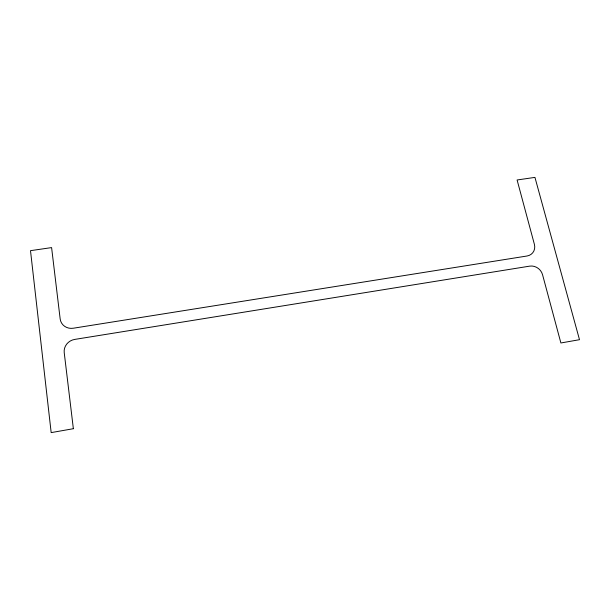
<?xml version="1.0" encoding="UTF-8"?>
<svg xmlns="http://www.w3.org/2000/svg" width="610" height="610" viewBox="0 0 610 610"><rect width="100%" height="100%" fill="white"/><g stroke="black" fill="none" stroke-linecap="round" stroke-linejoin="round"><path stroke-width="0.91" d="M73.36 428.708L51.171 432.612L30.5 250.664L51.598 247.599L60.169 318.954A11.956 11.125 -21.5 0 0 73.345 328.218L527.017 256.002A10.812 9.729 38.1 0 0 534.398 244.358L517.097 179.98L534.947 177.388L579.5 339.694L560.887 342.972L542.542 274.668A10.949 9.882 40.9 0 0 529.701 266.135L74.725 339.412A12.108 11.323 -25.7 0 0 64.218 352.626L73.36 428.708"/></g></svg>
